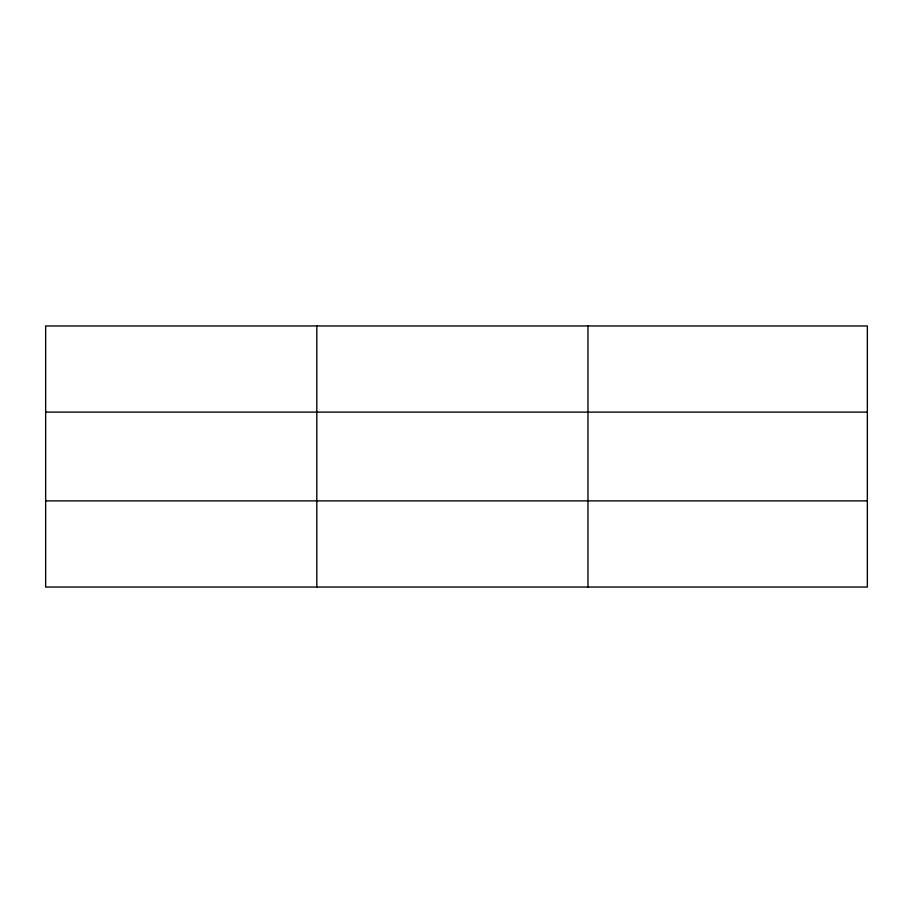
<?xml version="1.0" encoding="UTF-8"?>
<svg xmlns="http://www.w3.org/2000/svg" width="913" height="913" viewBox="0 0 913 913"><rect width="100%" height="100%" fill="white"/><g stroke="black" fill="none" stroke-linecap="round" stroke-linejoin="round"><path stroke-width="1.37" d="M316.811 325.964L316.811 587.036M587.972 325.964L587.972 587.036M867.35 500.883L867.35 587.036L45.65 587.036L45.65 325.964L867.35 325.964L867.35 500.883L45.65 500.883M45.65 412.117L867.35 412.117"/></g></svg>
